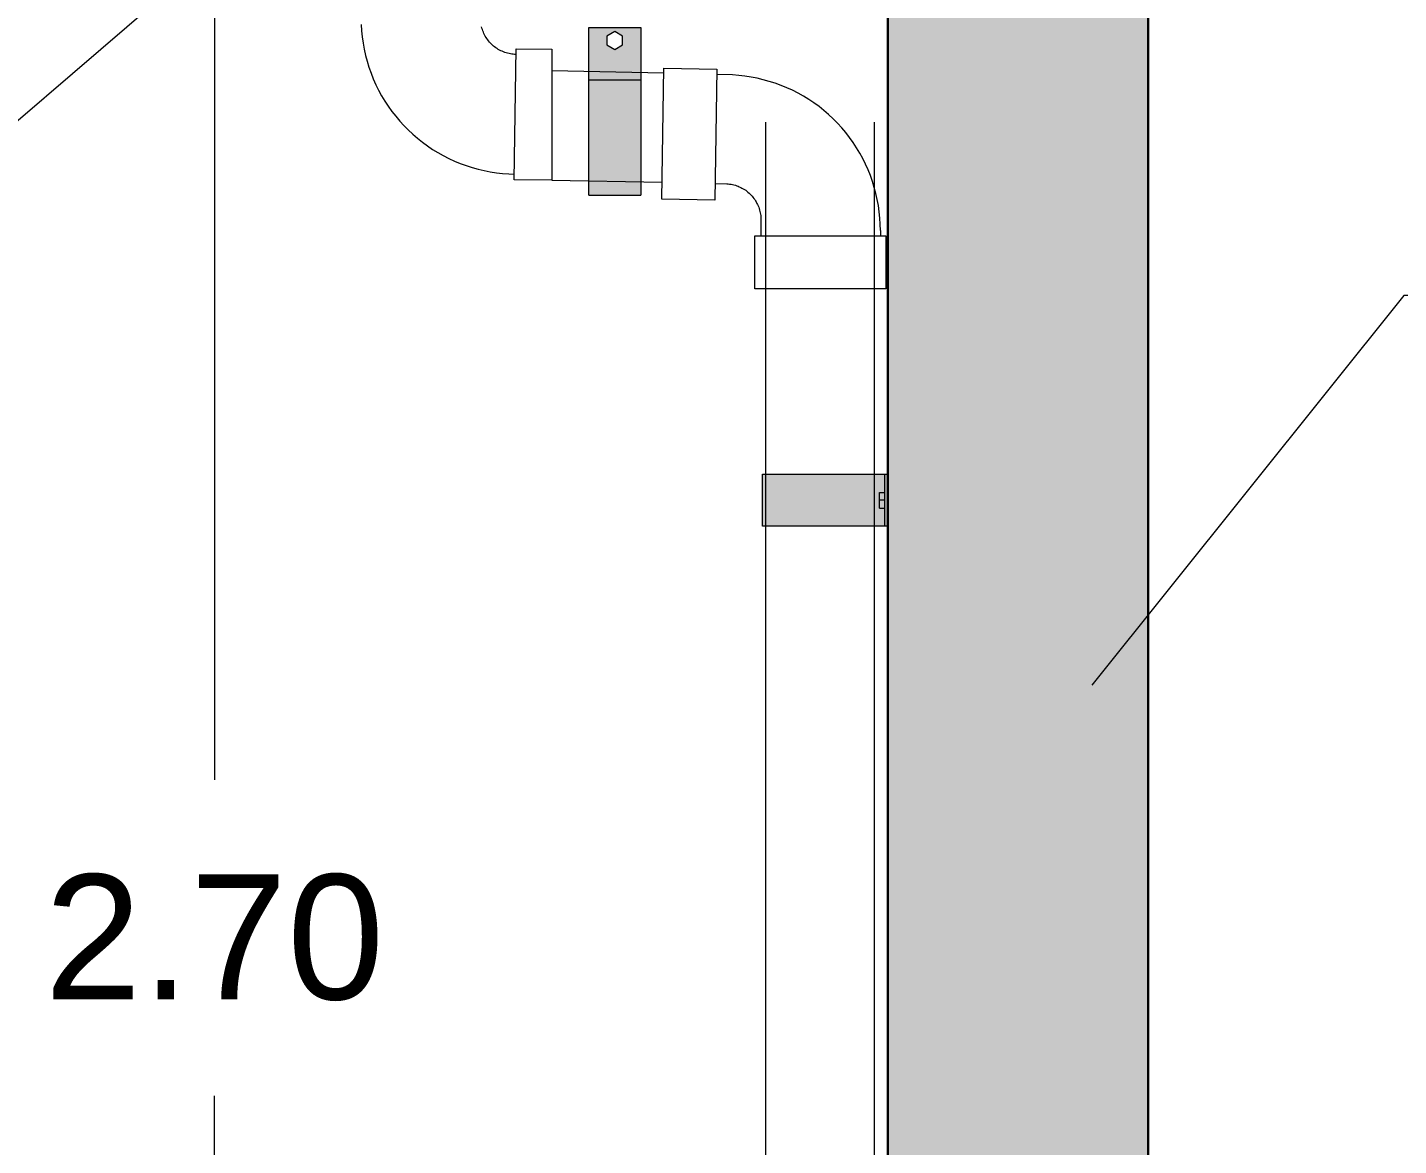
# Model space of a CAD drawing. Header units: millimetres. Extents: x 8.3 to 26.8, y 5.8 to 17.5.
# Drawn here: x 9.353 to 10.669, y 8.309 to 9.382 of the extents above; entities that cross this region are included whole.
import ezdxf

# ---------------------------------------------------------------- set-up
doc = ezdxf.new("R2010")
doc.units = ezdxf.units.MM
doc.layers.get('Defpoints').update_dxf_attribs({"color": 6, "lineweight": 5})
for name, color, linetype, lineweight in [('.', 7, 'Continuous', 0), ('LEST 01', 253, 'Continuous', 9), ('LROTULOS', 7, 'Continuous', 5)]:
    doc.layers.add(name, color=color, linetype=linetype, lineweight=lineweight)
doc.styles.add('TJ Eléctricas', font='swisse.ttf')
doc.dimstyles.new('STYLE MIGUEL', dxfattribs={"dimtxt": 0.12, "dimasz": 0.2, "dimexe": 0.15, "dimexo": 0.15, "dimgap": 0.09, "dimtad": 1, "dimtih": 1, "dimtoh": 1, "dimzin": 4, "dimdsep": 46, "dimtxsty": 'TJ Eléctricas', "dimblk": 'DOTSMALL', "dimcen": 0.09, "dimdle": 0.15, "dimclrd": 7, "dimclre": 7, "dimclrt": 7, "dimadec": 0, "dimazin": 0, "dimtfac": 1, "dimtix": 1, "dimtofl": 0, "dimtmove": 2, "dimatfit": 1, "dimfxl": 1, "dimtolj": 1, "dimtzin": 0, "dimlwd": 9, "dimlwe": 15, "dimarcsym": 0})

# ---------------------------------------------------------------- blocks, each defined once
blk = doc.blocks.new('SA')
at = {"layer": '.', "true_color": 0xffffff}
h = blk.add_hatch(color=7, dxfattribs=at)
h.dxf.hatch_style = 1
h.paths.add_polyline_path([(776980.0331, 9375206.0261), (776979.9777, 9375206.0261), (776979.9777, 9375206.0761), (776980.0331, 9375206.0761), (776980.0951, 9375206.0761), (776980.0981, 9375206.0761), (776980.0981, 9375206.0261), (776980.0951, 9375206.0261)])
at = {"layer": 'LEST 01'}
for p, q in [((776980.0951, 9375206.0761), (776980.0951, 9375206.0261)), ((776980.0901, 9375206.0511), (776980.0901, 9375206.0586)), ((776980.0901, 9375206.0586), (776980.0951, 9375206.0586)), ((776980.0901, 9375206.0436), (776980.0901, 9375206.0511)), ((776980.0951, 9375206.0511), (776980.0901, 9375206.0511)), ((776980.0901, 9375206.0436), (776980.0951, 9375206.0436))]:
    blk.add_line(p, q, dxfattribs=at)
blk.add_lwpolyline([(776980.0331, 9375206.0261), (776979.9777, 9375206.0261), (776979.9777, 9375206.0761), (776980.0331, 9375206.0761), (776980.0951, 9375206.0761), (776980.0981, 9375206.0761), (776980.0981, 9375206.0261), (776980.0951, 9375206.0261)], close=True, dxfattribs=at)
blk = doc.blocks.new('ssasasa')
at = {"layer": '.', "true_color": 0xffffff}
h = blk.add_hatch(color=7, dxfattribs=at)
h.dxf.hatch_style = 1
h.paths.add_polyline_path([(776978.6778, 9375211.0509), (776978.6703, 9375211.0552), (776978.6628, 9375211.0509), (776978.6628, 9375211.0423), (776978.6703, 9375211.0379), (776978.6778, 9375211.0423)], flags=0)
h.paths.add_polyline_path([(776978.6953, 9375211.0591), (776978.6453, 9375211.0591), (776978.6453, 9375211.0088), (776978.6953, 9375211.0088)])
h.paths.add_polyline_path([(776978.6703, 9375211.0379), (776978.6628, 9375211.0423), (776978.6628, 9375211.0509), (776978.6703, 9375211.0552), (776978.6778, 9375211.0509), (776978.6778, 9375211.0423)], flags=16)
h.paths.add_polyline_path([(776978.6953, 9375211.0088), (776978.6453, 9375211.0088), (776978.6453, 9375210.9537), (776978.6453, 9375210.8983), (776978.6953, 9375210.8983), (776978.6953, 9375210.9537)])
at = {"layer": 'LEST 01'}
for p, q in [((776978.6453, 9375211.0088), (776978.6453, 9375211.0591)), ((776978.6453, 9375211.0591), (776978.6953, 9375211.0591)), ((776978.6953, 9375211.0591), (776978.6953, 9375211.0088)), ((776978.6703, 9375211.0552), (776978.6628, 9375211.0509)), ((776978.6628, 9375211.0509), (776978.6628, 9375211.0423)), ((776978.6778, 9375211.0509), (776978.6703, 9375211.0552)), ((776978.6778, 9375211.0423), (776978.6778, 9375211.0509)), ((776978.6628, 9375211.0423), (776978.6703, 9375211.0379)), ((776978.6703, 9375211.0379), (776978.6778, 9375211.0423)), ((776978.6453, 9375210.9537), (776978.6453, 9375211.0088)), ((776978.6453, 9375211.0088), (776978.6953, 9375211.0088)), ((776978.6953, 9375211.0088), (776978.6953, 9375210.9537)), ((776978.6453, 9375210.8983), (776978.6453, 9375210.9537)), ((776978.6953, 9375210.9537), (776978.6953, 9375210.8983)), ((776978.6453, 9375210.8983), (776978.6953, 9375210.8983))]:
    blk.add_line(p, q, dxfattribs=at)
blk = doc.blocks.new('_DotSmall')
at = {"color": 0, "linetype": 'ByBlock', "const_width": 0.5}
blk.add_lwpolyline([(-0.0625, 0, 1), (0.0625, 0, 1)], format="xyb", close=True, dxfattribs=at)
blk = doc.blocks.new('*D65')
at = {"color": 7, "lineweight": 9, "transparency": 16777216}
for p, q in [((9.5322, 10.0085), (9.5322, 8.6601)), ((9.5322, 7.0085), (9.5322, 8.3569))]:
    blk.add_line(p, q, dxfattribs=at)
at = {"color": 7, "lineweight": 15, "transparency": 16777216}
for p, q in [((9.685, 9.8585), (9.3822, 9.8585)), ((9.8787, 7.1585), (9.3822, 7.1585))]:
    blk.add_line(p, q, dxfattribs=at)
at = {"layer": 'Defpoints', "color": 0, "transparency": 16777216}
for p in [(9.5322, 9.8585), (9.835, 9.8585), (10.0287, 7.1585)]:
    blk.add_point(p, dxfattribs=at)
at = {"color": 7, "lineweight": 9, "transparency": 16777216, "xscale": 0.2, "yscale": 0.2, "zscale": 0.2}
for p, rotation in [((9.5322, 9.8585), 90), ((9.5322, 7.1585), 270)]:
    blk.add_blockref('_DotSmall', p, dxfattribs=dict(at, rotation=rotation))
at = {"color": 7, "transparency": 16777216, "insert": (9.5322, 8.5085), "char_height": 0.12, "attachment_point": 5, "style": 'TJ Eléctricas'}
blk.add_mtext('\\A1;2.70', dxfattribs=at)
blk = doc.blocks.new('*D96')
at = {"color": 7, "lineweight": 9, "transparency": 16777216}
for p, q in [((9.0262, 10.0023), (9.0262, 8.582)), ((9.0262, 6.8585), (9.0262, 8.2788))]:
    blk.add_line(p, q, dxfattribs=at)
at = {"color": 7, "lineweight": 15, "transparency": 16777216}
for p, q in [((9.6658, 9.8523), (8.8762, 9.8523)), ((9.6658, 7.0085), (8.8762, 7.0085))]:
    blk.add_line(p, q, dxfattribs=at)
at = {"layer": 'Defpoints', "color": 0, "transparency": 16777216}
for p in [(9.8158, 9.8523), (9.0262, 7.0085), (9.8158, 7.0085)]:
    blk.add_point(p, dxfattribs=at)
at = {"color": 7, "lineweight": 9, "transparency": 16777216, "xscale": 0.2, "yscale": 0.2, "zscale": 0.2}
for p, rotation in [((9.0262, 9.8523), 90), ((9.0262, 7.0085), 270)]:
    blk.add_blockref('_DotSmall', p, dxfattribs=dict(at, rotation=rotation))
at = {"color": 7, "transparency": 16777216, "insert": (9.0262, 8.4304), "char_height": 0.12, "attachment_point": 5, "style": 'TJ Eléctricas'}
blk.add_mtext('\\A1;2.84', dxfattribs=at)

msp = doc.modelspace()

# ---------------------------------------------------------------- hatches: boundary and pattern name
at = {"layer": '.'}
h = msp.add_hatch(color=256, dxfattribs=at)
h.set_gradient(color1=(127, 95, 0), color2=(127, 95, 0))
h.paths.add_polyline_path([(10.1787, 7.0085), (10.4287, 7.0085), (10.4287, 7.5585), (10.3787, 7.5585), (10.3787, 8.0285), (10.4287, 8.0285), (10.4287, 9.7727), (10.1787, 9.7415)])

# ---------------------------------------------------------------- linework, layer by layer
at = {"lineweight": 30}
for p, q in [((10.4287, 7.0085), (10.4287, 9.7727)), ((10.1787, 7.0085), (10.1787, 9.7415))]:
    msp.add_line(p, q, dxfattribs=at)
at = {"layer": 'LEST 01'}
for p, q in [((9.9636, 9.3383), (9.8562, 9.3405)), ((10.0613, 9.2914), (10.0613, 8.2075)), ((10.1661, 8.2075), (10.166, 9.2914)), ((9.8562, 9.2357), (9.962, 9.2336)), ((10.0569, 9.1976), (10.0569, 9.1822)), ((10.1716, 9.1874), (10.1716, 9.1822))]:
    msp.add_line(p, q, dxfattribs=at)
at = {"layer": 'LEST 01', "flags": 128}
for points in [[(9.6731, 9.385), (9.6735, 9.379), (9.6741, 9.3731), (9.6749, 9.3672), (9.676, 9.3613), (9.6773, 9.3554), (9.6788, 9.3497), (9.6806, 9.344), (9.6826, 9.3383), (9.6848, 9.3328), (9.6872, 9.3273), (9.6899, 9.322), (9.6928, 9.3167), (9.6958, 9.3116), (9.6991, 9.3066), (9.7026, 9.3017), (9.7063, 9.297), (9.7101, 9.2924), (9.7141, 9.288), (9.7183, 9.2838), (9.7227, 9.2797), (9.7272, 9.2758), (9.7319, 9.2721), (9.7367, 9.2686), (9.7417, 9.2652), (9.7468, 9.2621), (9.752, 9.2592), (9.7573, 9.2565), (9.7628, 9.254), (9.7683, 9.2517), (9.7739, 9.2496), (9.7796, 9.2478), (9.7854, 9.2462), (9.7912, 9.2448), (9.7971, 9.2437), (9.803, 9.2428), (9.8089, 9.2421), (9.8149, 9.2417), (9.8202, 9.2415)], [(9.8219, 9.3563), (9.8205, 9.3564), (9.8192, 9.3565), (9.8178, 9.3566), (9.8164, 9.3569), (9.8151, 9.3571), (9.8137, 9.3574), (9.8124, 9.3578), (9.8111, 9.3582), (9.8098, 9.3587), (9.8085, 9.3593), (9.8072, 9.3598), (9.806, 9.3605), (9.8048, 9.3612), (9.8036, 9.3619), (9.8025, 9.3627), (9.8013, 9.3635), (9.8003, 9.3644), (9.7992, 9.3653), (9.7982, 9.3662), (9.7972, 9.3672), (9.7963, 9.3682), (9.7954, 9.3693), (9.7946, 9.3704), (9.7938, 9.3715), (9.793, 9.3727), (9.7923, 9.3739), (9.7917, 9.3751), (9.791, 9.3763), (9.7905, 9.3776), (9.79, 9.3789), (9.7895, 9.3802), (9.7891, 9.3815), (9.7888, 9.3829)], [(10.1716, 9.1874), (10.1714, 9.1933), (10.1711, 9.1993), (10.1705, 9.2053), (10.1697, 9.2112), (10.1686, 9.2171), (10.1673, 9.2229), (10.1657, 9.2287), (10.164, 9.2344), (10.162, 9.24), (10.1598, 9.2456), (10.1573, 9.251), (10.1547, 9.2564), (10.1518, 9.2616), (10.1487, 9.2667), (10.1455, 9.2717), (10.142, 9.2766), (10.1383, 9.2813), (10.1345, 9.2859), (10.1304, 9.2903), (10.1262, 9.2946), (10.1219, 9.2986), (10.1173, 9.3025), (10.1127, 9.3063), (10.1078, 9.3098), (10.1029, 9.3131), (10.0978, 9.3162), (10.0926, 9.3192), (10.0872, 9.3219), (10.0818, 9.3244), (10.0763, 9.3266), (10.0707, 9.3287), (10.065, 9.3305), (10.0592, 9.3321), (10.0534, 9.3335), (10.0475, 9.3346), (10.0416, 9.3355), (10.0357, 9.3362), (10.0297, 9.3366), (10.0144, 9.3371)], [(10.0128, 9.2326), (10.0242, 9.2322), (10.0256, 9.2321), (10.0269, 9.2319), (10.0283, 9.2317), (10.0297, 9.2314), (10.031, 9.2311), (10.0324, 9.2307), (10.0337, 9.2303), (10.035, 9.2298), (10.0362, 9.2293), (10.0375, 9.2287), (10.0387, 9.2281), (10.0399, 9.2274), (10.0411, 9.2267), (10.0423, 9.2259), (10.0434, 9.2251), (10.0445, 9.2242), (10.0455, 9.2233), (10.0465, 9.2223), (10.0475, 9.2213), (10.0484, 9.2203), (10.0493, 9.2192), (10.0502, 9.2182), (10.051, 9.217), (10.0517, 9.2159), (10.0524, 9.2147), (10.0531, 9.2134), (10.0537, 9.2122), (10.0542, 9.2109), (10.0548, 9.2096), (10.0552, 9.2083), (10.0556, 9.207), (10.056, 9.2057), (10.0563, 9.2043), (10.0565, 9.203), (10.0567, 9.2016), (10.0568, 9.2002), (10.0569, 9.1988), (10.0569, 9.1976)]]:
    msp.add_lwpolyline(points, dxfattribs=at)
at = {"layer": 'LEST 01'}
for points in [[(9.8562, 9.3613), (9.8562, 9.2356), (9.8201, 9.2361), (9.822, 9.3618)], [(10.0145, 9.3422), (10.0126, 9.2165), (9.9618, 9.2173), (9.9637, 9.343)], [(10.1769, 9.1314), (10.0512, 9.1314), (10.0512, 9.1822), (10.1769, 9.1822)]]:
    msp.add_lwpolyline(points, close=True, dxfattribs=at)
at = {"layer": 'LROTULOS', "lineweight": 0}
for points in [[(8.623, 9.0887), (9.1055, 9.0887), (9.634, 9.5427)], [(11.3283, 9.1249), (10.6742, 9.1249), (10.3747, 8.7508)]]:
    msp.add_lwpolyline(points, dxfattribs=at)

# ---------------------------------------------------------------- block references
at = {"layer": 'LEST 01'}
for name, p in [('ssasasa', (-776968.7537, -9375201.6769)), ('SA', (-776969.9194, -9375197.1227))]:
    msp.add_blockref(name, p, dxfattribs=at)

# ---------------------------------------------------------------- dimensions: what is measured, and where the dimension line sits
dim = msp.add_linear_dim(base=(9.5322, 9.8585), p1=(10.0287, 7.1585), p2=(9.835, 9.8585), angle=90, dimstyle='STYLE MIGUEL')
dim.commit()
dim.dimension.update_dxf_attribs({"geometry": '*D65', "text_midpoint": (9.5322, 8.5085)})
dim = msp.add_aligned_dim(p1=(9.8158, 9.8523), p2=(9.8158, 7.0085), distance=-0.7896, dimstyle='STYLE MIGUEL')
dim.commit()
dim.dimension.update_dxf_attribs({"geometry": '*D96', "text_midpoint": (9.0262, 8.4304)})

doc.saveas('drawing.dxf')
